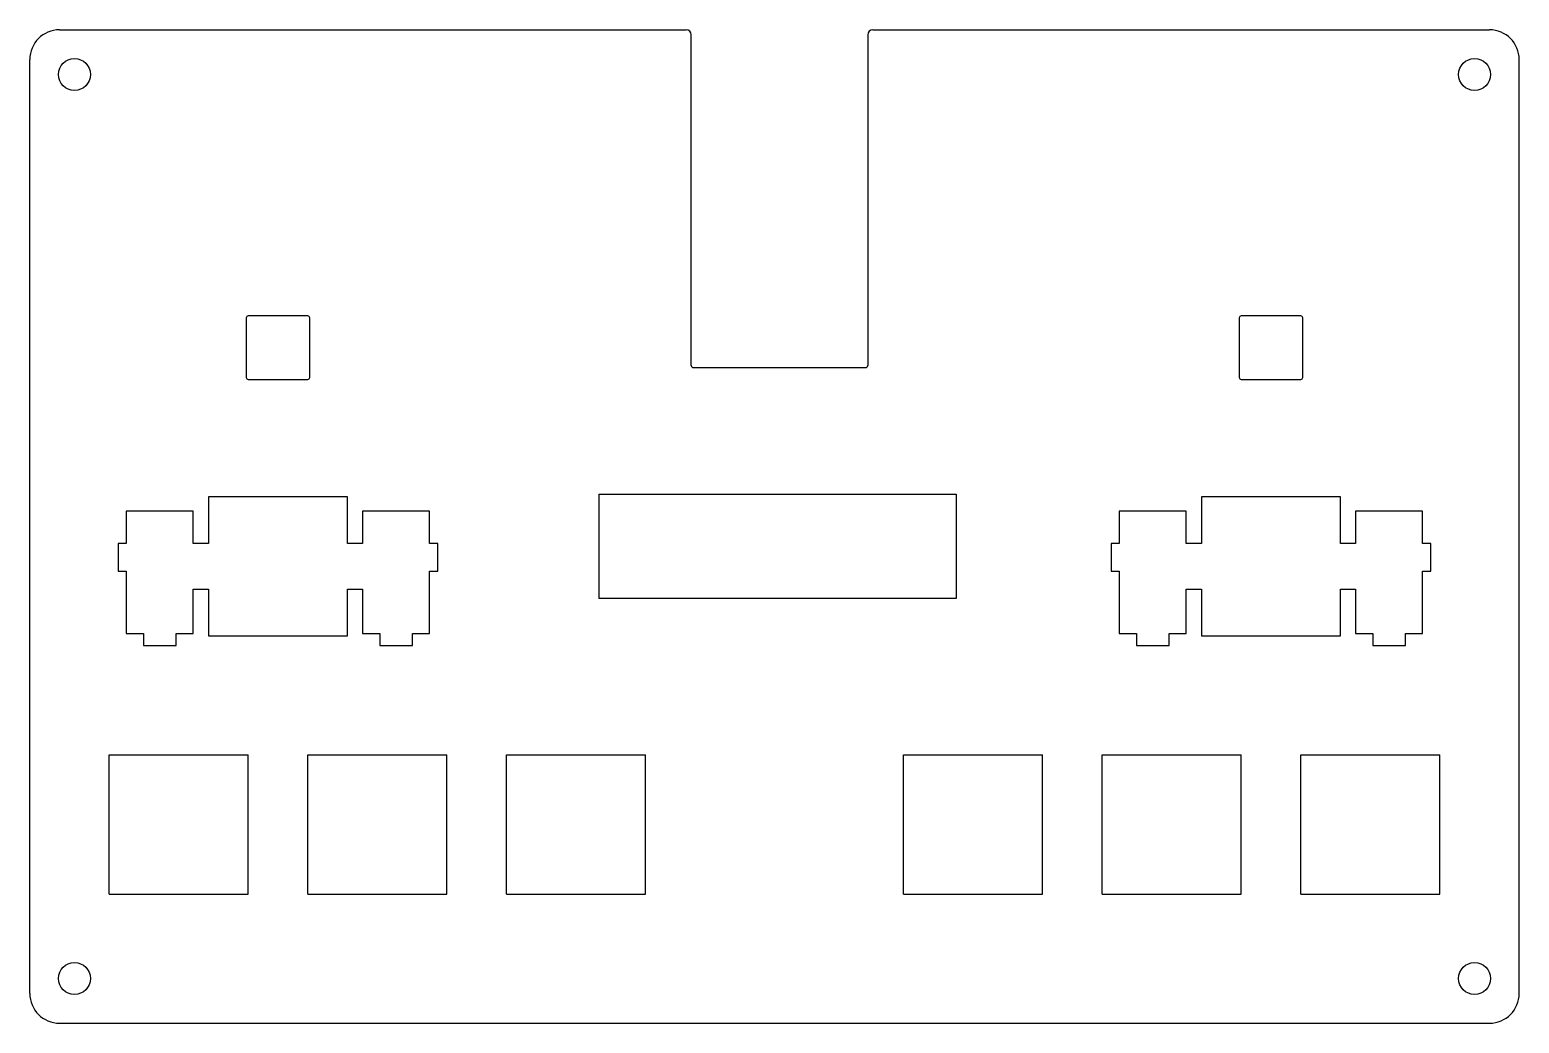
# Model space of a CAD drawing. Header units: millimetres. Extents: x 0 to 150, y 0 to 100.
import ezdxf

# ---------------------------------------------------------------- set-up
doc = ezdxf.new("R2010")
doc.units = ezdxf.units.MM

msp = doc.modelspace()

# ---------------------------------------------------------------- linework, layer by layer
for p, q in [((3, 100), (66.11, 100)), ((66.61, 66.2), (66.61, 99.5)), ((84.39, 99.5), (84.39, 66.2)), ((84.89, 100), (147, 100)), ((0, 3), (0, 97)), ((150, 3), (150, 97)), ((21.8, 71), (21.8, 65)), ((28, 71.2), (22, 71.2)), ((28.2, 65), (28.2, 71)), ((121.8, 71), (121.8, 65)), ((128, 71.2), (122, 71.2)), ((128.2, 65), (128.2, 71)), ((22, 64.8), (28, 64.8)), ((25, 64.8), (25, 64.8)), ((66.81, 66), (84.19, 66)), ((122, 64.8), (128, 64.8)), ((57.3, 53.25), (57.3, 42.75)), ((57.3, 53.25), (93.3, 53.25)), ((93.3, 53.25), (93.3, 42.75)), ((93.3, 42.75), (57.3, 42.75)), ((8, 27), (22, 27)), ((8, 13), (8, 27)), ((22, 13), (22, 27)), ((28, 13), (28, 27)), ((28, 27), (42, 27)), ((42, 13), (42, 27)), ((48, 13), (48, 27)), ((48, 27), (62, 27)), ((62, 13), (62, 27)), ((88, 27), (102, 27)), ((88, 13), (88, 27)), ((102, 13), (102, 27)), ((108, 27), (122, 27)), ((108, 13), (108, 27)), ((122, 13), (122, 27)), ((128, 27), (142, 27)), ((128, 13), (128, 27)), ((142, 13), (142, 27)), ((8, 13), (22, 13)), ((28, 13), (42, 13)), ((48, 13), (62, 13)), ((88, 13), (102, 13)), ((108, 13), (122, 13)), ((128, 13), (142, 13)), ((3, 0), (147, 0))]:
    msp.add_line(p, q)
at = {"color": 0}
for p, q in [((18, 53), (18, 48.3)), ((32, 53), (18, 53)), ((32, 48.3), (32, 53)), ((118, 53), (118, 48.3)), ((132, 53), (118, 53)), ((132, 48.3), (132, 53)), ((16.47, 51.53), (9.72, 51.53)), ((9.72, 51.53), (9.72, 48.3)), ((16.47, 48.3), (16.47, 51.53)), ((40.27, 51.53), (33.52, 51.53)), ((33.52, 51.53), (33.52, 48.3)), ((40.27, 48.3), (40.27, 51.53)), ((116.47, 51.53), (109.72, 51.53)), ((109.72, 51.53), (109.72, 48.3)), ((116.47, 48.3), (116.47, 51.53)), ((140.27, 51.53), (133.52, 51.53)), ((133.52, 51.53), (133.52, 48.3)), ((140.27, 48.3), (140.27, 51.53)), ((9.72, 48.3), (8.9, 48.3)), ((8.9, 48.3), (8.9, 45.5)), ((18, 48.3), (16.47, 48.3)), ((33.52, 48.3), (32, 48.3)), ((41.1, 48.3), (40.27, 48.3)), ((41.1, 45.5), (41.1, 48.3)), ((109.72, 48.3), (108.9, 48.3)), ((108.9, 48.3), (108.9, 45.5)), ((118, 48.3), (116.47, 48.3)), ((133.52, 48.3), (132, 48.3)), ((141.1, 48.3), (140.27, 48.3)), ((141.1, 45.5), (141.1, 48.3)), ((8.9, 45.5), (9.72, 45.5)), ((9.72, 45.5), (9.72, 39.23)), ((40.27, 39.23), (40.27, 45.5)), ((40.27, 45.5), (41.1, 45.5)), ((108.9, 45.5), (109.72, 45.5)), ((109.72, 45.5), (109.72, 39.23)), ((140.27, 39.23), (140.27, 45.5)), ((140.27, 45.5), (141.1, 45.5)), ((16.47, 39.23), (16.47, 43.7)), ((16.47, 43.7), (18, 43.7)), ((18, 43.7), (18, 39)), ((32, 39), (32, 43.7)), ((32, 43.7), (33.52, 43.7)), ((33.52, 43.7), (33.52, 39.23)), ((116.47, 39.23), (116.47, 43.7)), ((116.47, 43.7), (118, 43.7)), ((118, 43.7), (118, 39)), ((132, 39), (132, 43.7)), ((132, 43.7), (133.52, 43.7)), ((133.52, 43.7), (133.52, 39.23)), ((9.72, 39.23), (11.45, 39.23)), ((11.45, 39.23), (11.45, 38.03)), ((14.75, 38.03), (14.75, 39.23)), ((14.75, 39.23), (16.47, 39.23)), ((33.52, 39.23), (35.25, 39.23)), ((35.25, 39.23), (35.25, 38.03)), ((38.55, 38.03), (38.55, 39.23)), ((38.55, 39.23), (40.27, 39.23)), ((109.72, 39.23), (111.45, 39.23)), ((111.45, 39.23), (111.45, 38.03)), ((114.75, 38.03), (114.75, 39.23)), ((114.75, 39.23), (116.47, 39.23)), ((133.52, 39.23), (135.25, 39.23)), ((135.25, 39.23), (135.25, 38.03)), ((138.55, 38.03), (138.55, 39.23)), ((138.55, 39.23), (140.27, 39.23)), ((11.45, 38.03), (14.75, 38.03)), ((18, 39), (32, 39)), ((35.25, 38.03), (38.55, 38.03)), ((111.45, 38.03), (114.75, 38.03)), ((118, 39), (132, 39)), ((135.25, 38.03), (138.55, 38.03))]:
    msp.add_line(p, q, dxfattribs=at)
for centre in [(4.5, 95.5), (145.5, 95.5), (4.5, 4.5), (145.5, 4.5)]:
    msp.add_circle(centre, 1.6)
for centre, radius, start, end in [((3, 97), 3, 90, 180), ((66.11, 99.5), 0.5, 0, 90), ((84.89, 99.5), 0.5, 90, 180), ((147, 97), 3, 0, 90), ((22, 71), 0.2, 90, 180.0118), ((28, 71), 0.2, 0.0118, 90), ((122, 71), 0.2, 90, 180.0118), ((128, 71), 0.2, 0.0118, 90), ((66.81, 66.2), 0.2, 180, 270), ((84.19, 66.2), 0.2, 270, 0), ((22, 65), 0.2, 180.0118, 270), ((25, 68), 3.2, 269.9765, 270.0235), ((28, 65), 0.2, 270, 0.0118), ((122, 65), 0.2, 180.0118, 270), ((128, 65), 0.2, 270, 0.0118), ((3, 3), 3, 180, 270), ((147, 3), 3, 270, 360)]:
    msp.add_arc(centre, radius, start, end)

doc.saveas('drawing.dxf')
